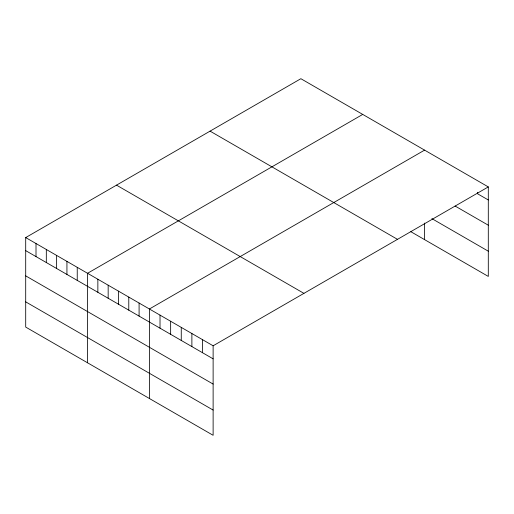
<?xml version="1.0" encoding="UTF-8"?>
<svg xmlns="http://www.w3.org/2000/svg" width="514" height="514" viewBox="0 0 514 514"><rect width="100%" height="100%" fill="white"/><g stroke="black" fill="none" stroke-linecap="round" stroke-linejoin="round"><path stroke-width="0.77" d="M25.7 237.577L213.124 345.787L213.124 435.294L25.7 327.084L25.7 237.577L300.876 78.706L488.3 186.916L488.3 276.423L410.834 231.692M362.73 114.416L87.547 273.287L87.547 362.794M424.577 150.127L149.401 308.998L149.401 398.504M213.124 345.787L488.3 186.916M488.3 199.972L477.679 193.842L477.679 192.307M455.108 206.037L488.3 225.203M431.876 218.617L488.3 251.192M210.072 131.134L397.489 239.344M116.511 185.149L303.928 293.359M25.7 250.639L213.124 358.843M25.7 275.864L213.124 384.074M25.7 301.859L213.124 410.063M424.577 223.076L424.577 239.633M202.503 339.658L202.503 352.713M191.883 333.522L191.883 346.584M181.262 327.392L181.262 340.448M170.642 321.256L170.642 334.318M160.021 315.127L160.021 328.189M139.088 303.042L139.088 316.104M128.783 297.092L128.783 310.154M118.477 291.142L118.477 304.198M108.165 285.193L108.165 298.248M97.859 279.237L97.859 292.299M77.241 267.338L77.241 280.393M66.936 261.382L66.936 274.444M56.624 255.432L56.624 268.494M46.318 249.483L46.318 262.538M36.006 243.533L36.006 256.589"/></g></svg>
